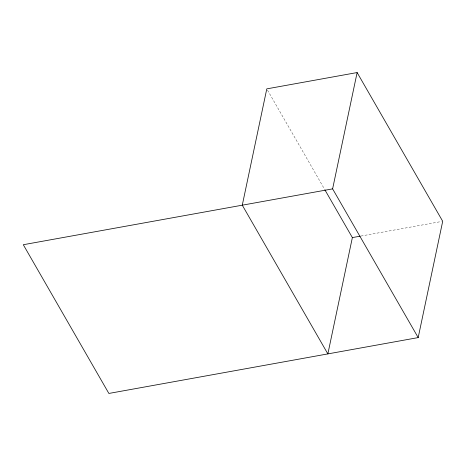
<?xml version="1.0" encoding="UTF-8"?>
<svg xmlns="http://www.w3.org/2000/svg" width="466" height="466" viewBox="0 0 466 466"><rect width="100%" height="100%" fill="white"/><g stroke="black" fill="none" stroke-linecap="round" stroke-linejoin="round"><path stroke-width="0.35" stroke-dasharray="2.33 1.75" d="M360.905 236.052L441.279 221.536M267.519 90.13L324.447 189.068"/><path stroke-width="0.7" d="M332.613 188.87L23.3 244.72L108.875 393.444L418.188 337.594L332.613 188.87L357.125 72.556L266.791 88.866L242.279 205.18L327.86 353.904L352.366 237.59L324.808 189.697M418.188 337.594L442.7 221.28L357.125 72.556M352.366 237.59L360.195 236.18"/></g></svg>
